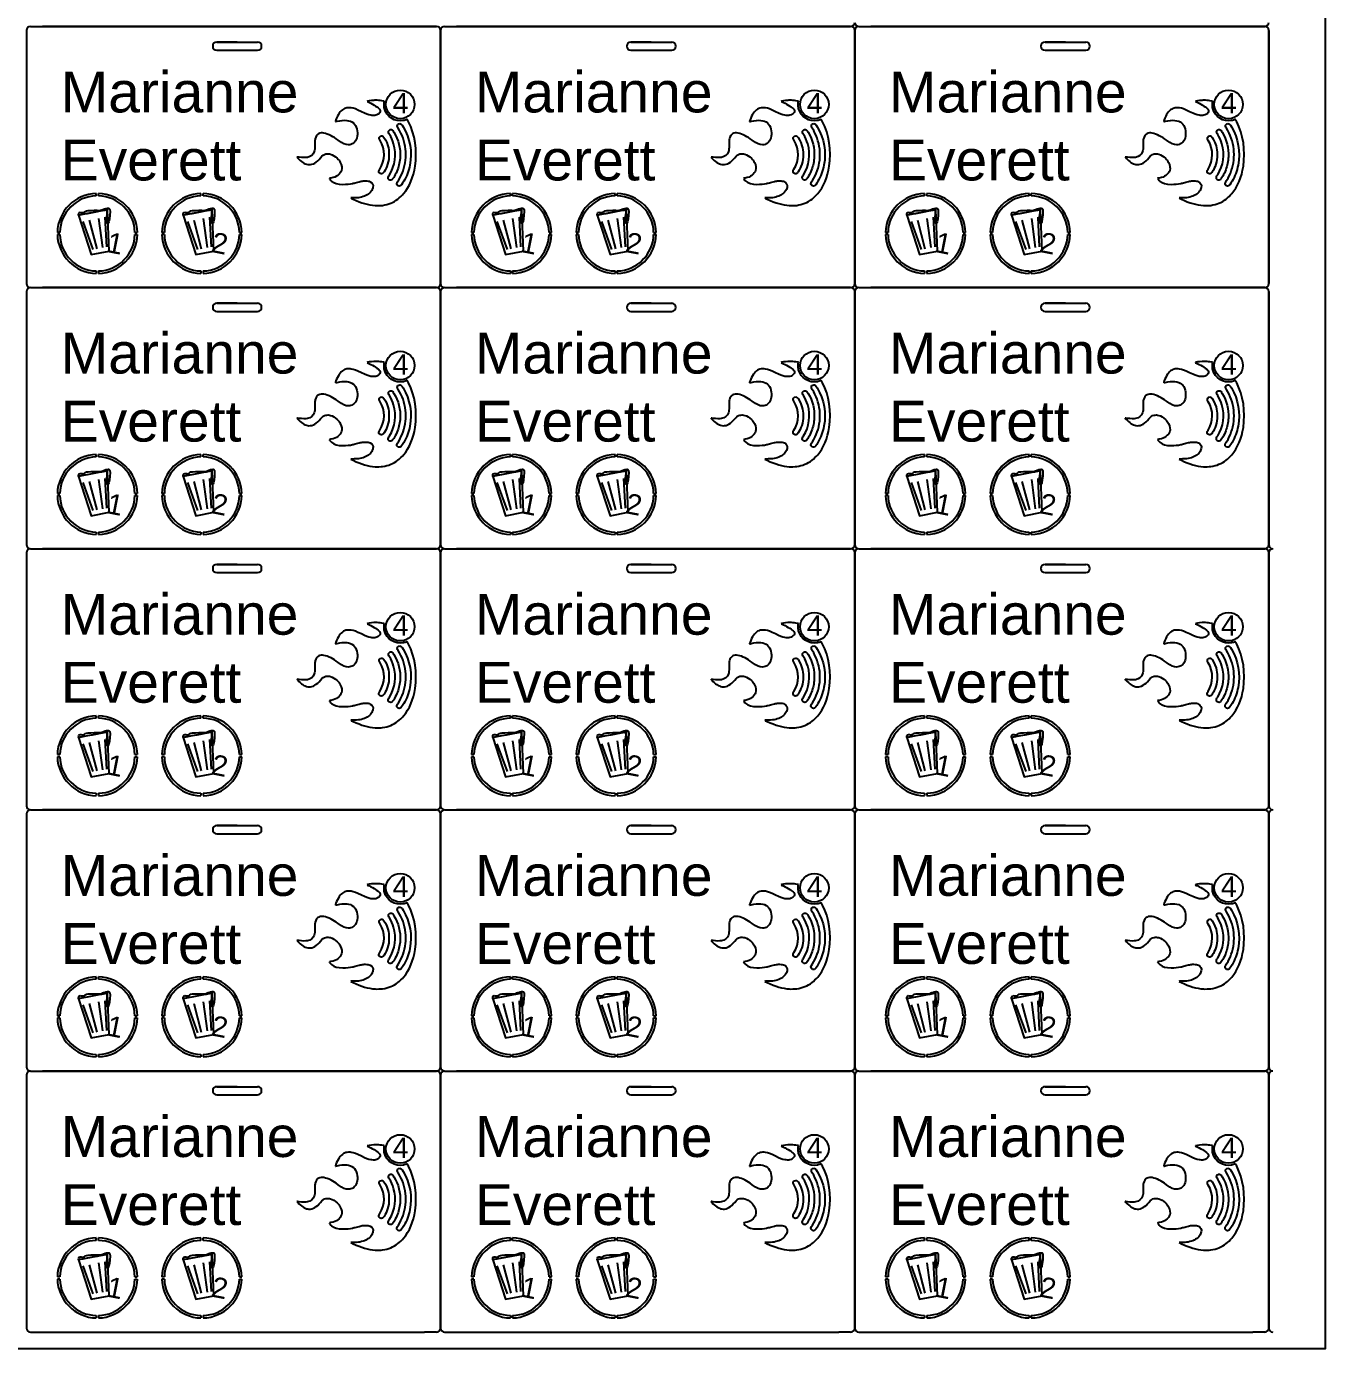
# Model space of a CAD drawing. Header units: millimetres. Extents: x 0 to 527, y 0 to 420.
# Drawn here: x 258.4 to 526.9, y 0 to 273.3 of the extents above; entities that cross this region are included whole.
import ezdxf

# ---------------------------------------------------------------- set-up
doc = ezdxf.new("R2010")
doc.units = ezdxf.units.MM
doc.layers.add('LAYER_1', color=7, linetype='Continuous')
doc.styles.get("Standard").update_dxf_attribs({"font": 'arial.ttf'})

# ---------------------------------------------------------------- blocks, each defined once
blk = doc.blocks.new('logo')
at = {"color": 5}
blk.add_circle((244.328999, 239.509559), 31.824546, dxfattribs=at)
at = {"layer": 'LAYER_1', "color": 5}
for points in [[(189.684987, 248.70084), (189.684987, 248.70084)], [(240.154483, 207.920638), (240.154483, 207.920638)], [(223.06657, 183.419313), (223.066585, 183.419313)], [(243.060265, 196.613201), (243.060265, 196.613201)], [(202.790682, 169.616882), (202.790682, 169.616882)]]:
    blk.add_lwpolyline(points, dxfattribs=at)
for points in [[(185.35464, 248.559729), (178.032664, 248.066337), (170.388043, 246.842458), (170.388043, 246.16966)], [(170.388043, 246.16966), (170.388043, 245.980221), (171.435793, 245.413462), (172.716376, 244.89966)], [(172.716376, 244.89966), (179.840723, 242.0412), (192.953304, 234.112652), (196.802279, 230.338757)], [(189.684987, 248.70084), (188.183588, 248.694603), (186.726474, 248.652171), (185.35464, 248.559729)], [(202.993529, 247.695424), (199.062309, 248.367313), (194.189183, 248.719543), (189.684987, 248.70084)], [(208.664432, 246.47834), (208.472255, 246.670517), (206.552995, 247.087074), (202.993529, 247.695424)], [(208.285196, 237.711813), (208.18911, 240.819407), (208.257707, 243.228408), (208.470404, 244.449868)], [(209.158321, 230.144729), (208.564308, 232.383313), (208.407816, 233.746068), (208.285196, 237.711813)], [(208.470404, 244.449868), (208.652443, 245.49516), (208.737663, 246.405109), (208.664432, 246.47834)], [(104.471515, 213.105563), (101.804357, 207.854609), (99.260626, 201.128757), (99.94714, 201.128757)], [(123.115821, 231.467646), (115.934837, 229.454806), (109.609385, 223.22072), (104.471515, 213.105563)], [(135.251376, 231.793965), (132.064272, 232.348481), (125.642108, 232.175764), (123.115821, 231.467646)], [(157.688043, 223.283201), (145.951115, 228.962517), (141.233356, 230.753175), (135.251376, 231.793965)], [(178.572487, 215.336882), (172.480546, 216.583288), (168.013487, 218.286883), (157.688043, 223.283201)], [(189.579154, 215.195771), (187.386635, 214.653924), (181.544499, 214.728812), (178.572487, 215.336882)], [(199.042418, 221.730979), (197.069216, 218.643795), (193.475932, 216.158798), (189.579154, 215.195771)], [(196.802279, 230.338757), (199.019812, 228.16448), (199.849517, 226.593423), (199.853807, 224.553201)], [(199.853807, 224.553201), (199.856347, 223.322357), (199.686088, 222.738033), (199.042418, 221.730979)], [(251.182973, 203.562924), (232.246991, 199.983547), (214.120089, 211.445924), (209.158321, 230.144729)], [(262.630613, 200.846535), (260.15466, 205.585125), (259.649725, 206.308593), (259.041098, 206.041188)], [(90.095821, 169.819729), (78.243351, 175.981298), (68.949615, 177.544374), (62.790821, 174.423479)], [(99.94714, 201.128757), (100.012858, 201.128757), (101.632108, 201.503099), (103.545473, 201.966604)], [(103.545473, 201.966604), (119.867971, 205.920673), (132.261184, 204.647425), (139.846307, 198.235979)], [(139.846307, 198.235979), (143.46095, 195.18065), (146.090891, 190.635924), (147.519223, 184.980354)], [(147.519223, 184.980354), (150.3812, 173.648184), (148.343516, 161.918721), (142.403946, 155.558688)], [(218.092418, 176.134451), (217.717991, 177.119269), (217.721369, 178.866317), (218.101223, 179.873896)], [(218.101223, 179.873896), (218.475207, 180.865851), (219.929374, 182.407007), (221.038098, 182.98716)], [(221.038098, 182.98716), (221.568267, 183.264576), (222.29918, 183.408083), (223.06657, 183.419313)], [(223.066585, 183.419313), (224.053231, 183.433762), (225.10161, 183.234508), (225.897626, 182.82841)], [(225.897626, 182.82841), (227.282335, 182.121982), (227.847895, 181.414598), (230.307348, 177.351535)], [(230.307348, 177.351535), (240.317875, 160.813976), (245.085924, 141.819994), (244.039223, 122.591604)], [(239.453112, 186.391465), (237.044402, 190.135169), (236.895691, 192.461399), (238.915126, 194.699382)], [(238.915126, 194.699382), (240.159139, 196.078021), (241.319798, 196.613201), (243.060265, 196.613201)], [(256.086585, 139.604313), (253.931079, 157.168782), (248.589004, 172.192146), (239.453112, 186.391465)], [(243.060265, 196.613201), (245.853275, 196.613201), (247.146806, 195.408364), (250.680265, 189.531188)], [(250.680265, 189.531188), (266.169953, 163.767316), (271.430256, 133.736269), (265.611585, 104.326535)], [(259.041098, 206.041188), (257.174563, 205.221109), (253.00857, 203.908008), (251.182973, 203.562924)], [(277.314988, 101.786535), (282.520311, 136.458695), (277.074833, 173.202555), (262.630613, 200.846535)], [(54.23596, 150.469868), (54.197944, 139.393312), (54.083097, 138.034779), (52.79839, 134.418479)], [(54.897418, 163.169868), (54.312216, 161.044594), (54.269694, 160.299267), (54.23596, 150.469868)], [(62.790821, 174.423479), (59.34191, 172.675784), (56.333091, 168.383794), (54.897418, 163.169868)], [(105.882626, 159.941951), (99.567732, 164.511205), (95.941746, 166.780695), (90.095821, 169.819729)], [(128.478043, 149.64966), (121.691394, 149.631456), (117.471221, 151.556819), (105.882626, 159.941951)], [(134.528182, 150.566882), (132.115848, 149.742164), (131.542691, 149.657872), (128.478043, 149.64966)], [(142.403946, 155.558688), (140.036646, 153.023804), (138.07924, 151.780903), (134.528182, 150.566882)], [(197.26089, 163.796049), (197.151492, 165.315897), (197.232617, 165.71943), (197.878251, 166.821118)], [(199.289362, 158.936535), (197.59297, 161.704858), (197.373694, 162.228857), (197.26089, 163.796049)], [(197.878251, 166.821118), (198.934301, 168.623135), (200.851818, 169.635909), (202.790682, 169.616882)], [(198.716098, 95.410076), (211.077889, 115.000301), (211.300785, 139.335205), (199.289362, 158.936535)], [(202.790682, 169.616882), (203.671983, 169.608246), (204.554763, 169.384884), (205.36596, 168.928965)], [(205.36596, 168.928965), (208.239727, 167.313819), (213.957958, 156.324904), (216.513737, 147.506535)], [(216.513737, 147.506535), (218.516731, 140.595463), (219.196223, 135.583137), (219.203668, 127.689243)], [(220.226723, 172.430285), (219.211991, 174.046794), (218.25154, 175.71593), (218.092418, 176.134451)], [(220.138529, 82.798271), (232.957613, 103.176575), (236.396795, 128.523441), (229.504779, 151.792785)], [(229.504779, 151.792785), (227.471842, 158.656539), (223.946661, 166.50429), (220.226723, 172.430285)], [(14.116307, 122.274104), (13.997678, 122.155475), (15.928619, 120.06685), (18.411376, 117.626257)], [(19.046376, 121.833132), (16.449415, 122.195937), (14.234939, 122.392736), (14.116307, 122.274104)], [(37.461376, 121.480354), (33.832411, 120.731173), (25.845829, 120.88322), (19.046376, 121.833132)], [(52.79839, 134.418479), (50.293146, 127.366511), (45.207394, 123.079476), (37.461376, 121.480354)], [(40.997973, 105.543618), (49.591541, 104.997687), (58.605668, 110.243552), (66.830126, 120.580771)], [(66.830126, 120.580771), (71.249108, 126.134935), (73.94796, 128.110632), (78.383598, 129.047438)], [(78.383598, 129.047438), (81.281183, 129.659405), (85.925186, 129.462262), (89.072765, 128.597646)], [(89.072765, 128.597646), (93.923098, 127.265295), (99.471226, 123.84103), (103.92471, 119.425424)], [(103.92471, 119.425424), (107.117272, 116.260016), (109.039513, 113.700506), (110.812696, 110.253201)], [(219.203668, 127.689243), (219.211627, 119.245786), (218.337463, 113.387937), (215.966932, 106.055146)], [(244.039223, 122.591604), (243.475815, 112.241573), (241.64132, 103.424886), (238.086098, 93.92841)], [(256.086585, 115.615424), (256.788474, 121.334871), (256.788474, 133.884865), (256.086585, 139.604313)], [(18.411376, 117.626257), (26.419516, 109.754122), (33.387648, 106.027087), (40.997973, 105.543618)], [(113.361515, 92.402646), (112.111042, 88.642131), (109.210227, 84.852939), (105.000682, 81.466535)], [(110.812696, 110.253201), (114.084563, 103.892246), (115.01359, 97.370897), (113.361515, 92.402646)], [(196.775821, 90.471188), (196.775821, 92.282961), (196.822418, 92.409086), (198.716098, 95.410076)], [(197.57839, 87.446118), (196.889012, 88.440889), (196.775821, 88.885505), (196.775821, 90.471188)], [(208.144085, 89.439313), (206.256791, 86.518366), (205.287999, 85.57083), (203.752001, 85.144243)], [(215.966932, 106.055146), (213.953937, 99.828327), (211.532752, 94.683919), (208.144085, 89.439313)], [(238.086098, 93.92841), (234.572652, 84.543516), (228.103673, 73.129384), (225.456654, 71.641675)], [(240.070473, 69.895425), (248.714635, 83.574204), (254.009426, 98.689391), (256.086585, 115.615424)], [(251.800335, 40.826536), (264.511824, 55.796246), (273.710265, 77.775827), (277.314988, 101.786535)], [(265.611585, 104.326535), (263.041923, 91.338507), (258.668749, 79.64663), (252.082557, 68.184453)], [(86.347557, 74.384522), (86.2346, 73.803017), (89.302539, 70.285558), (91.427557, 68.563689)], [(90.016446, 75.442855), (87.512567, 74.984961), (86.402429, 74.66701), (86.347557, 74.384522)], [(105.000682, 81.466535), (101.289516, 78.481055), (96.850801, 76.692687), (90.016446, 75.442855)], [(91.427557, 68.563689), (97.849617, 63.359999), (104.666898, 61.392351), (116.210196, 61.39348)], [(116.210196, 61.39348), (124.81904, 61.394327), (131.694225, 62.024038), (137.914848, 63.386675)], [(137.914848, 63.386675), (139.24501, 63.678047), (143.188876, 64.69322), (146.681376, 65.644453)], [(146.681376, 65.644453), (150.173876, 66.595685), (154.936376, 67.77599), (157.26471, 68.263828)], [(157.26471, 68.263828), (161.040346, 69.054908), (162.032024, 69.154337), (166.436932, 69.17223)], [(166.436932, 69.17223), (172.036703, 69.194977), (174.180678, 68.808672), (177.58471, 67.196675)], [(177.58471, 67.196675), (182.533059, 64.853361), (184.769752, 60.122109), (183.537835, 54.584869)], [(199.827348, 85.567576), (198.930918, 86.014286), (198.083286, 86.717556), (197.57839, 87.446118)], [(203.752001, 85.144243), (202.157892, 84.701515), (201.395051, 84.786357), (199.827348, 85.567576)], [(217.695543, 73.952369), (217.085147, 75.238685), (217.103396, 77.695589), (217.730821, 78.84716)], [(221.046932, 71.024314), (219.854131, 71.39477), (218.238383, 72.808421), (217.695543, 73.952369)], [(217.730821, 78.84716), (218.00222, 79.345279), (219.084866, 81.123279), (220.138529, 82.798271)], [(225.456654, 71.641675), (224.168589, 70.917744), (222.254662, 70.649223), (221.046932, 71.024314)], [(237.010126, 60.952508), (236.592279, 62.060817), (236.638555, 64.255324), (237.098321, 65.097647)], [(239.955821, 57.874522), (238.893285, 58.350177), (237.403713, 59.908551), (237.010126, 60.952508)], [(237.098321, 65.097647), (237.310131, 65.485703), (238.648155, 67.644703), (240.070473, 69.895425)], [(252.082557, 68.184453), (248.149017, 61.338783), (245.952275, 58.423664), (244.242071, 57.777508)], [(141.671932, 31.380911), (136.460111, 31.38204), (134.263598, 31.291173), (134.263598, 31.07223)], [(134.263598, 31.07223), (134.263598, 30.90106), (136.518893, 29.712896), (139.273043, 28.426397)], [(158.314223, 33.083064), (152.866832, 31.709451), (149.653941, 31.379218), (141.671932, 31.380911)], [(179.569085, 46.047647), (175.432999, 40.251449), (167.468829, 35.391495), (158.314223, 33.083064)], [(183.537835, 54.584869), (182.984498, 52.097732), (181.294013, 48.464917), (179.569085, 46.047647)], [(239.188529, 28.743897), (242.329962, 31.096716), (248.806688, 37.301064), (251.800335, 40.826536)], [(244.242071, 57.777508), (243.157127, 57.367583), (240.982616, 57.414858), (239.955821, 57.874522)], [(139.273043, 28.426397), (157.534999, 19.895999), (173.061873, 15.381368), (188.309154, 14.182993)], [(188.309154, 14.182993), (191.162483, 13.958734), (201.943428, 14.295247), (204.819154, 14.694521)], [(204.819154, 14.694521), (217.927891, 16.514583), (228.780735, 20.948832), (239.188529, 28.743897)]]:
    blk.add_open_spline(points, degree=3, dxfattribs=at)
blk = doc.blocks.new('beer')
at = {"layer": 'LAYER_1', "color": 5}
for points in [[(24.945156, 244.869537), (24.945156, 244.869537)], [(24.996826, 244.726992), (50.396826, 44.349214), (140.304763, 44.349214), (170.139682, 244.726992), (24.996826, 244.726992)], [(39.914285, 211.666674), (62.895237, 67.73334)], [(71.44254, 211.505403), (81.925081, 67.57207)], [(118.130159, 211.666671), (110.469841, 67.733337)], [(150.142222, 211.021595), (130.386667, 67.088262)]]:
    blk.add_lwpolyline(points, dxfattribs=at)
for points in [[(24.945156, 244.869537), (24.945156, 244.869537), (27.2849, 260.445957), (35.26735, 258.307799)], [(52.633231, 254.185901), (59.047699, 255.183706), (61.151268, 261.140153), (74.978012, 259.14454)], [(74.978012, 259.14454), (88.804756, 257.148927), (122.349469, 251.957037), (128.717003, 249.879196)], [(162.072241, 244.726992), (159.506454, 244.726992), (24.945156, 244.869537), (24.945156, 244.869537)], [(35.26735, 258.307799), (43.249799, 256.169644), (46.218763, 253.188096), (52.633231, 254.185901)], [(128.717003, 249.879196), (138.342127, 246.738342), (146.616793, 250.705556), (150.953831, 251.16209)], [(150.953831, 251.16209), (156.370491, 251.732267), (163.186, 252.720939), (165.920922, 252.587527)], [(155.515228, 184.59416), (157.225754, 193.146786), (158.021367, 199.271313), (158.22356, 206.688443)], [(158.22356, 206.688443), (158.319591, 210.211228), (167.631449, 232.631402), (167.203817, 239.616046)], [(167.203817, 239.616046), (166.817974, 245.918145), (164.63803, 244.726992), (162.072241, 244.726992)], [(181.173103, 244.726992), (182.443907, 235.569397), (170.776115, 199.06912), (165.350749, 186.019597)], [(165.920922, 252.587527), (171.765217, 252.30244), (179.890208, 253.971703), (181.173103, 244.726992)], [(165.350749, 186.019597), (162.098076, 178.196001), (154.171052, 177.873292), (155.515228, 184.59416)]]:
    blk.add_open_spline(points, degree=3, dxfattribs=at)

msp = doc.modelspace()

# ---------------------------------------------------------------- linework, layer by layer
at = {"color": 1}
for p, q in [((259.22, 273.33), (261.69, 273.33)), ((259.22, 273.33), (261.69, 273.33)), ((261.69, 273.33), (301.93, 273.33)), ((301.93, 273.33), (301.93, 273.33)), ((340.66, 273.33), (343.13, 273.33)), ((343.13, 273.33), (340.66, 273.33)), ((344.82, 273.33), (347.29, 273.33)), ((344.82, 273.33), (347.29, 273.33)), ((347.29, 273.33), (387.53, 273.33)), ((387.53, 273.33), (387.53, 273.33)), ((426.26, 273.33), (428.73, 273.33)), ((428.73, 273.33), (426.26, 273.33)), ((430.42, 273.33), (432.89, 273.33)), ((430.42, 273.33), (432.89, 273.33)), ((432.89, 273.33), (473.13, 273.33)), ((473.13, 273.33), (473.13, 273.33)), ((511.86, 273.33), (514.33, 273.33)), ((514.33, 273.33), (511.86, 273.33)), ((301.93, 270.09), (297.71, 270.09)), ((297.71, 270.09), (306.15, 270.09)), ((297.71, 268.4), (306.15, 268.4)), ((387.53, 270.09), (383.31, 270.09)), ((383.31, 270.09), (391.75, 270.09)), ((383.31, 268.4), (391.75, 268.4)), ((473.13, 270.09), (468.91, 270.09)), ((468.91, 270.09), (477.35, 270.09)), ((468.91, 268.4), (477.35, 268.4)), ((272.8, 238.32), (272.8, 238.82)), ((273.25, 238.32), (273.25, 238.82)), ((294.43, 238.32), (294.43, 238.82)), ((294.87, 238.32), (294.87, 238.82)), ((358.4, 238.32), (358.4, 238.82)), ((358.85, 238.32), (358.85, 238.82)), ((380.03, 238.32), (380.03, 238.82)), ((380.47, 238.32), (380.47, 238.82)), ((444, 238.32), (444, 238.82)), ((444.45, 238.32), (444.45, 238.82)), ((465.63, 238.32), (465.63, 238.82)), ((466.07, 238.32), (466.07, 238.82)), ((265.26, 230.77), (264.76, 230.77)), ((265.26, 230.33), (264.76, 230.33)), ((280.79, 230.77), (281.29, 230.77)), ((280.79, 230.33), (281.29, 230.33)), ((286.88, 230.77), (286.38, 230.77)), ((286.88, 230.33), (286.38, 230.33)), ((302.41, 230.77), (302.91, 230.77)), ((302.41, 230.33), (302.91, 230.33)), ((350.86, 230.77), (350.36, 230.77)), ((350.86, 230.33), (350.36, 230.33)), ((366.39, 230.77), (366.89, 230.77)), ((366.39, 230.33), (366.89, 230.33)), ((372.48, 230.77), (371.98, 230.77)), ((372.48, 230.33), (371.98, 230.33)), ((388.01, 230.77), (388.51, 230.77)), ((388.01, 230.33), (388.51, 230.33)), ((436.46, 230.77), (435.96, 230.77)), ((436.46, 230.33), (435.96, 230.33)), ((451.99, 230.77), (452.49, 230.77)), ((451.99, 230.33), (452.49, 230.33)), ((458.08, 230.77), (457.58, 230.77)), ((458.08, 230.33), (457.58, 230.33)), ((473.61, 230.77), (474.11, 230.77)), ((473.61, 230.33), (474.11, 230.33)), ((272.8, 222.79), (272.8, 222.29)), ((273.25, 222.79), (273.25, 222.29)), ((294.43, 222.79), (294.43, 222.29)), ((294.87, 222.79), (294.87, 222.29)), ((358.4, 222.79), (358.4, 222.29)), ((358.85, 222.79), (358.85, 222.29)), ((380.03, 222.79), (380.03, 222.29)), ((380.47, 222.79), (380.47, 222.29)), ((444, 222.79), (444, 222.29)), ((444.45, 222.79), (444.45, 222.29)), ((465.63, 222.79), (465.63, 222.29)), ((466.07, 222.79), (466.07, 222.29)), ((259.22, 219.35), (261.69, 219.35)), ((259.22, 219.35), (261.69, 219.35)), ((261.69, 219.35), (301.93, 219.35)), ((301.93, 219.35), (301.93, 219.35)), ((340.66, 219.35), (343.13, 219.35)), ((343.13, 219.35), (340.66, 219.35)), ((344.82, 219.35), (347.29, 219.35)), ((344.82, 219.35), (347.29, 219.35)), ((347.29, 219.35), (387.53, 219.35)), ((387.53, 219.35), (387.53, 219.35)), ((426.26, 219.35), (428.73, 219.35)), ((428.73, 219.35), (426.26, 219.35)), ((430.42, 219.35), (432.89, 219.35)), ((430.42, 219.35), (432.89, 219.35)), ((432.89, 219.35), (473.13, 219.35)), ((473.13, 219.35), (473.13, 219.35)), ((511.86, 219.35), (514.33, 219.35)), ((514.33, 219.35), (511.86, 219.35)), ((301.93, 216.11), (297.71, 216.11)), ((297.71, 216.11), (306.15, 216.11)), ((387.53, 216.11), (383.31, 216.11)), ((383.31, 216.11), (391.75, 216.11)), ((473.13, 216.11), (468.91, 216.11)), ((468.91, 216.11), (477.35, 216.11)), ((297.71, 214.42), (306.15, 214.42)), ((383.31, 214.42), (391.75, 214.42)), ((468.91, 214.42), (477.35, 214.42)), ((272.8, 184.34), (272.8, 184.84)), ((273.25, 184.34), (273.25, 184.84)), ((294.43, 184.34), (294.43, 184.84)), ((294.87, 184.34), (294.87, 184.84)), ((358.4, 184.34), (358.4, 184.84)), ((358.85, 184.34), (358.85, 184.84)), ((380.03, 184.34), (380.03, 184.84)), ((380.47, 184.34), (380.47, 184.84)), ((444, 184.34), (444, 184.84)), ((444.45, 184.34), (444.45, 184.84)), ((465.63, 184.34), (465.63, 184.84)), ((466.07, 184.34), (466.07, 184.84)), ((265.26, 176.79), (264.76, 176.79)), ((265.26, 176.35), (264.76, 176.35)), ((280.79, 176.79), (281.29, 176.79)), ((280.79, 176.35), (281.29, 176.35)), ((286.88, 176.79), (286.38, 176.79)), ((286.88, 176.35), (286.38, 176.35)), ((302.41, 176.79), (302.91, 176.79)), ((302.41, 176.35), (302.91, 176.35)), ((350.86, 176.79), (350.36, 176.79)), ((350.86, 176.35), (350.36, 176.35)), ((366.39, 176.79), (366.89, 176.79)), ((366.39, 176.35), (366.89, 176.35)), ((372.48, 176.79), (371.98, 176.79)), ((372.48, 176.35), (371.98, 176.35)), ((388.01, 176.79), (388.51, 176.79)), ((388.01, 176.35), (388.51, 176.35)), ((436.46, 176.79), (435.96, 176.79)), ((436.46, 176.35), (435.96, 176.35)), ((451.99, 176.79), (452.49, 176.79)), ((451.99, 176.35), (452.49, 176.35)), ((458.08, 176.79), (457.58, 176.79)), ((458.08, 176.35), (457.58, 176.35)), ((473.61, 176.79), (474.11, 176.79)), ((473.61, 176.35), (474.11, 176.35)), ((272.8, 168.81), (272.8, 168.31)), ((273.25, 168.81), (273.25, 168.31)), ((294.43, 168.81), (294.43, 168.31)), ((294.87, 168.81), (294.87, 168.31)), ((358.4, 168.81), (358.4, 168.31)), ((358.85, 168.81), (358.85, 168.31)), ((380.03, 168.81), (380.03, 168.31)), ((380.47, 168.81), (380.47, 168.31)), ((444, 168.81), (444, 168.31)), ((444.45, 168.81), (444.45, 168.31)), ((465.63, 168.81), (465.63, 168.31)), ((466.07, 168.81), (466.07, 168.31)), ((259.22, 165.37), (261.69, 165.37)), ((259.22, 165.37), (261.69, 165.37)), ((261.69, 165.37), (301.93, 165.37)), ((301.93, 165.37), (301.93, 165.37)), ((340.66, 165.37), (343.13, 165.37)), ((343.13, 165.37), (340.66, 165.37)), ((344.82, 165.37), (347.29, 165.37)), ((344.82, 165.37), (347.29, 165.37)), ((347.29, 165.37), (387.53, 165.37)), ((387.53, 165.37), (387.53, 165.37)), ((426.26, 165.37), (428.73, 165.37)), ((428.73, 165.37), (426.26, 165.37)), ((430.42, 165.37), (432.89, 165.37)), ((430.42, 165.37), (432.89, 165.37)), ((432.89, 165.37), (473.13, 165.37)), ((473.13, 165.37), (473.13, 165.37)), ((511.86, 165.37), (514.33, 165.37)), ((514.33, 165.37), (511.86, 165.37)), ((301.93, 162.13), (297.71, 162.13)), ((297.71, 162.13), (306.15, 162.13)), ((387.53, 162.13), (383.31, 162.13)), ((383.31, 162.13), (391.75, 162.13)), ((473.13, 162.13), (468.91, 162.13)), ((468.91, 162.13), (477.35, 162.13)), ((297.71, 160.44), (306.15, 160.44)), ((383.31, 160.44), (391.75, 160.44)), ((468.91, 160.44), (477.35, 160.44)), ((272.8, 130.36), (272.8, 130.86)), ((273.25, 130.36), (273.25, 130.86)), ((294.43, 130.36), (294.43, 130.86)), ((294.87, 130.36), (294.87, 130.86)), ((358.4, 130.36), (358.4, 130.86)), ((358.85, 130.36), (358.85, 130.86)), ((380.03, 130.36), (380.03, 130.86)), ((380.47, 130.36), (380.47, 130.86)), ((444, 130.36), (444, 130.86)), ((444.45, 130.36), (444.45, 130.86)), ((465.63, 130.36), (465.63, 130.86)), ((466.07, 130.36), (466.07, 130.86)), ((265.26, 122.81), (264.76, 122.81)), ((265.26, 122.37), (264.76, 122.37)), ((280.79, 122.81), (281.29, 122.81)), ((280.79, 122.37), (281.29, 122.37)), ((286.88, 122.81), (286.38, 122.81)), ((286.88, 122.37), (286.38, 122.37)), ((302.41, 122.81), (302.91, 122.81)), ((302.41, 122.37), (302.91, 122.37)), ((350.86, 122.81), (350.36, 122.81)), ((350.86, 122.37), (350.36, 122.37)), ((366.39, 122.81), (366.89, 122.81)), ((366.39, 122.37), (366.89, 122.37)), ((372.48, 122.81), (371.98, 122.81)), ((372.48, 122.37), (371.98, 122.37)), ((388.01, 122.81), (388.51, 122.81)), ((388.01, 122.37), (388.51, 122.37)), ((436.46, 122.81), (435.96, 122.81)), ((436.46, 122.37), (435.96, 122.37)), ((451.99, 122.81), (452.49, 122.81)), ((451.99, 122.37), (452.49, 122.37)), ((458.08, 122.81), (457.58, 122.81)), ((458.08, 122.37), (457.58, 122.37)), ((473.61, 122.81), (474.11, 122.81)), ((473.61, 122.37), (474.11, 122.37)), ((272.8, 114.83), (272.8, 114.33)), ((273.25, 114.83), (273.25, 114.33)), ((294.43, 114.83), (294.43, 114.33)), ((294.87, 114.83), (294.87, 114.33)), ((358.4, 114.83), (358.4, 114.33)), ((358.85, 114.83), (358.85, 114.33)), ((380.03, 114.83), (380.03, 114.33)), ((380.47, 114.83), (380.47, 114.33)), ((444, 114.83), (444, 114.33)), ((444.45, 114.83), (444.45, 114.33)), ((465.63, 114.83), (465.63, 114.33)), ((466.07, 114.83), (466.07, 114.33)), ((259.22, 111.39), (261.69, 111.39)), ((259.22, 111.39), (261.69, 111.39)), ((261.69, 111.39), (301.93, 111.39)), ((301.93, 111.39), (301.93, 111.39)), ((340.66, 111.39), (343.13, 111.39)), ((343.13, 111.39), (340.66, 111.39)), ((344.82, 111.39), (347.29, 111.39)), ((344.82, 111.39), (347.29, 111.39)), ((347.29, 111.39), (387.53, 111.39)), ((387.53, 111.39), (387.53, 111.39)), ((426.26, 111.39), (428.73, 111.39)), ((428.73, 111.39), (426.26, 111.39)), ((430.42, 111.39), (432.89, 111.39)), ((430.42, 111.39), (432.89, 111.39)), ((432.89, 111.39), (473.13, 111.39)), ((473.13, 111.39), (473.13, 111.39)), ((511.86, 111.39), (514.33, 111.39)), ((514.33, 111.39), (511.86, 111.39)), ((301.93, 108.15), (297.71, 108.15)), ((297.71, 108.15), (306.15, 108.15)), ((387.53, 108.15), (383.31, 108.15)), ((383.31, 108.15), (391.75, 108.15)), ((473.13, 108.15), (468.91, 108.15)), ((468.91, 108.15), (477.35, 108.15)), ((297.71, 106.46), (306.15, 106.46)), ((383.31, 106.46), (391.75, 106.46)), ((468.91, 106.46), (477.35, 106.46)), ((272.8, 76.38), (272.8, 76.88)), ((273.25, 76.38), (273.25, 76.88)), ((294.43, 76.38), (294.43, 76.88)), ((294.87, 76.38), (294.87, 76.88)), ((358.4, 76.38), (358.4, 76.88)), ((358.85, 76.38), (358.85, 76.88)), ((380.03, 76.38), (380.03, 76.88)), ((380.47, 76.38), (380.47, 76.88)), ((444, 76.38), (444, 76.88)), ((444.45, 76.38), (444.45, 76.88)), ((465.63, 76.38), (465.63, 76.88)), ((466.07, 76.38), (466.07, 76.88)), ((265.26, 68.83), (264.76, 68.83)), ((265.26, 68.39), (264.76, 68.39)), ((280.79, 68.83), (281.29, 68.83)), ((280.79, 68.39), (281.29, 68.39)), ((286.88, 68.83), (286.38, 68.83)), ((286.88, 68.39), (286.38, 68.39)), ((302.41, 68.83), (302.91, 68.83)), ((302.41, 68.39), (302.91, 68.39)), ((350.86, 68.83), (350.36, 68.83)), ((350.86, 68.39), (350.36, 68.39)), ((366.39, 68.83), (366.89, 68.83)), ((366.39, 68.39), (366.89, 68.39)), ((372.48, 68.83), (371.98, 68.83)), ((372.48, 68.39), (371.98, 68.39)), ((388.01, 68.83), (388.51, 68.83)), ((388.01, 68.39), (388.51, 68.39)), ((436.46, 68.83), (435.96, 68.83)), ((436.46, 68.39), (435.96, 68.39)), ((451.99, 68.83), (452.49, 68.83)), ((451.99, 68.39), (452.49, 68.39)), ((458.08, 68.83), (457.58, 68.83)), ((458.08, 68.39), (457.58, 68.39)), ((473.61, 68.83), (474.11, 68.83)), ((473.61, 68.39), (474.11, 68.39)), ((272.8, 60.85), (272.8, 60.35)), ((273.25, 60.85), (273.25, 60.35)), ((294.43, 60.85), (294.43, 60.35)), ((294.87, 60.85), (294.87, 60.35)), ((358.4, 60.85), (358.4, 60.35)), ((358.85, 60.85), (358.85, 60.35)), ((380.03, 60.85), (380.03, 60.35)), ((380.47, 60.85), (380.47, 60.35)), ((444, 60.85), (444, 60.35)), ((444.45, 60.85), (444.45, 60.35)), ((465.63, 60.85), (465.63, 60.35)), ((466.07, 60.85), (466.07, 60.35)), ((259.22, 57.41), (261.69, 57.41)), ((259.22, 57.41), (261.69, 57.41)), ((261.69, 57.41), (301.93, 57.41)), ((301.93, 57.41), (301.93, 57.41)), ((340.66, 57.41), (343.13, 57.41)), ((343.13, 57.41), (340.66, 57.41)), ((344.82, 57.41), (347.29, 57.41)), ((344.82, 57.41), (347.29, 57.41)), ((347.29, 57.41), (387.53, 57.41)), ((387.53, 57.41), (387.53, 57.41)), ((426.26, 57.41), (428.73, 57.41)), ((428.73, 57.41), (426.26, 57.41)), ((430.42, 57.41), (432.89, 57.41)), ((430.42, 57.41), (432.89, 57.41)), ((432.89, 57.41), (473.13, 57.41)), ((473.13, 57.41), (473.13, 57.41)), ((511.86, 57.41), (514.33, 57.41)), ((514.33, 57.41), (511.86, 57.41)), ((301.93, 54.17), (297.71, 54.17)), ((297.71, 54.17), (306.15, 54.17)), ((297.71, 52.48), (306.15, 52.48)), ((387.53, 54.17), (383.31, 54.17)), ((383.31, 54.17), (391.75, 54.17)), ((383.31, 52.48), (391.75, 52.48)), ((473.13, 54.17), (468.91, 54.17)), ((468.91, 54.17), (477.35, 54.17)), ((468.91, 52.48), (477.35, 52.48)), ((272.8, 22.4), (272.8, 22.9)), ((273.25, 22.4), (273.25, 22.9)), ((294.43, 22.4), (294.43, 22.9)), ((294.87, 22.4), (294.87, 22.9)), ((358.4, 22.4), (358.4, 22.9)), ((358.85, 22.4), (358.85, 22.9)), ((380.03, 22.4), (380.03, 22.9)), ((380.47, 22.4), (380.47, 22.9)), ((444, 22.4), (444, 22.9)), ((444.45, 22.4), (444.45, 22.9)), ((465.63, 22.4), (465.63, 22.9)), ((466.07, 22.4), (466.07, 22.9)), ((265.26, 14.85), (264.76, 14.85)), ((265.26, 14.41), (264.76, 14.41)), ((280.79, 14.85), (281.29, 14.85)), ((280.79, 14.41), (281.29, 14.41)), ((286.88, 14.85), (286.38, 14.85)), ((286.88, 14.41), (286.38, 14.41)), ((302.41, 14.85), (302.91, 14.85)), ((302.41, 14.41), (302.91, 14.41)), ((350.86, 14.85), (350.36, 14.85)), ((350.86, 14.41), (350.36, 14.41)), ((366.39, 14.85), (366.89, 14.85)), ((366.39, 14.41), (366.89, 14.41)), ((372.48, 14.85), (371.98, 14.85)), ((372.48, 14.41), (371.98, 14.41)), ((388.01, 14.85), (388.51, 14.85)), ((388.01, 14.41), (388.51, 14.41)), ((436.46, 14.85), (435.96, 14.85)), ((436.46, 14.41), (435.96, 14.41)), ((451.99, 14.85), (452.49, 14.85)), ((451.99, 14.41), (452.49, 14.41)), ((458.08, 14.85), (457.58, 14.85)), ((458.08, 14.41), (457.58, 14.41)), ((473.61, 14.85), (474.11, 14.85)), ((473.61, 14.41), (474.11, 14.41)), ((272.8, 6.87), (272.8, 6.37)), ((273.25, 6.87), (273.25, 6.37)), ((294.43, 6.87), (294.43, 6.37)), ((294.87, 6.87), (294.87, 6.37)), ((358.4, 6.87), (358.4, 6.37)), ((358.85, 6.87), (358.85, 6.37)), ((380.03, 6.87), (380.03, 6.37)), ((380.47, 6.87), (380.47, 6.37)), ((444, 6.87), (444, 6.37)), ((444.45, 6.87), (444.45, 6.37)), ((465.63, 6.87), (465.63, 6.37)), ((466.07, 6.87), (466.07, 6.37)), ((259.22, 3.43), (261.69, 3.43)), ((343.13, 3.43), (340.66, 3.43)), ((344.82, 3.43), (347.29, 3.43)), ((428.73, 3.43), (426.26, 3.43)), ((430.42, 3.43), (432.89, 3.43)), ((514.33, 3.43), (511.86, 3.43))]:
    msp.add_line(p, q, dxfattribs=at)
msp.add_lwpolyline([(-0.1, 420.04), (-0.1, 0.04), (526.9, 0.04), (526.9, 420.04)], close=True, dxfattribs=at)
for points in [[(340.66, 273.33), (261.69, 273.33)], [(261.69, 273.33), (340.66, 273.33)], [(426.26, 273.33), (347.29, 273.33)], [(347.29, 273.33), (426.26, 273.33)], [(511.86, 273.33), (432.89, 273.33)], [(432.89, 273.33), (511.86, 273.33)], [(258.37, 272.49), (258.37, 220.2)], [(343.97, 220.2), (343.97, 272.49)], [(343.97, 272.49), (343.97, 220.2)], [(429.57, 220.2), (429.57, 272.49)], [(429.57, 272.49), (429.57, 220.2)], [(515.17, 220.2), (515.17, 272.49)], [(515.17, 272.49), (515.17, 220.2)], [(340.66, 219.35), (261.69, 219.35)], [(261.69, 219.35), (340.66, 219.35)], [(426.26, 219.35), (347.29, 219.35)], [(347.29, 219.35), (426.26, 219.35)], [(511.86, 219.35), (432.89, 219.35)], [(432.89, 219.35), (511.86, 219.35)], [(258.37, 218.51), (258.37, 166.22)], [(343.97, 166.22), (343.97, 218.51)], [(343.97, 218.51), (343.97, 166.22)], [(429.57, 166.22), (429.57, 218.51)], [(429.57, 218.51), (429.57, 166.22)], [(515.17, 166.22), (515.17, 218.51)], [(515.17, 218.51), (515.17, 166.22)], [(258.37, 164.53), (258.37, 112.24)], [(340.66, 165.37), (261.69, 165.37)], [(261.69, 165.37), (340.66, 165.37)], [(343.97, 112.24), (343.97, 164.53)], [(343.97, 164.53), (343.97, 112.24)], [(426.26, 165.37), (347.29, 165.37)], [(347.29, 165.37), (426.26, 165.37)], [(429.57, 112.24), (429.57, 164.53)], [(429.57, 164.53), (429.57, 112.24)], [(511.86, 165.37), (432.89, 165.37)], [(432.89, 165.37), (511.86, 165.37)], [(515.17, 112.24), (515.17, 164.53)], [(515.17, 164.53), (515.17, 112.24)], [(258.37, 110.55), (258.37, 58.26)], [(340.66, 111.39), (261.69, 111.39)], [(261.69, 111.39), (340.66, 111.39)], [(343.97, 58.26), (343.97, 110.55)], [(343.97, 110.55), (343.97, 58.26)], [(426.26, 111.39), (347.29, 111.39)], [(347.29, 111.39), (426.26, 111.39)], [(429.57, 58.26), (429.57, 110.55)], [(429.57, 110.55), (429.57, 58.26)], [(511.86, 111.39), (432.89, 111.39)], [(432.89, 111.39), (511.86, 111.39)], [(515.17, 58.26), (515.17, 110.55)], [(515.17, 110.55), (515.17, 58.26)], [(340.66, 57.41), (261.69, 57.41)], [(261.69, 57.41), (340.66, 57.41)], [(426.26, 57.41), (347.29, 57.41)], [(347.29, 57.41), (426.26, 57.41)], [(511.86, 57.41), (432.89, 57.41)], [(432.89, 57.41), (511.86, 57.41)], [(258.37, 56.57), (258.37, 4.28)], [(343.97, 4.28), (343.97, 56.57)], [(343.97, 56.57), (343.97, 4.28)], [(429.57, 4.28), (429.57, 56.57)], [(429.57, 56.57), (429.57, 4.28)], [(515.17, 4.28), (515.17, 56.57)], [(515.17, 56.57), (515.17, 4.28)], [(261.69, 3.43), (340.66, 3.43)], [(347.29, 3.43), (426.26, 3.43)], [(432.89, 3.43), (511.86, 3.43)]]:
    msp.add_lwpolyline(points, dxfattribs=at)
for centre, radius, start, end in [((259.22, 272.49), 0.844, 90, 180), ((343.13, 272.49), 0.844, 0, 90), ((344.82, 272.49), 0.844, 90, 180), ((428.73, 274.18), 0.844, 270, 0), ((428.73, 272.49), 0.844, 0, 90), ((430.42, 274.18), 0.844, 180, 270), ((430.42, 272.49), 0.844, 90, 180), ((514.33, 274.18), 0.844, 270, 0), ((514.33, 272.49), 0.844, 0, 90), ((297.71, 269.25), 0.844, 90, 270), ((306.15, 269.25), 0.844, 270, 90), ((383.31, 269.25), 0.844, 90, 270), ((391.75, 269.25), 0.844, 270, 90), ((468.91, 269.25), 0.844, 90, 270), ((477.35, 269.25), 0.844, 270, 90), ((273.03, 230.55), 8.27, 91.532, 178.468), ((273.03, 230.55), 7.77, 91.6304, 178.3696), ((273.03, 230.55), 8.27, 1.532, 88.468), ((273.03, 230.55), 7.77, 1.6304, 88.3696), ((294.65, 230.55), 8.27, 91.532, 178.468), ((294.65, 230.55), 7.77, 91.6304, 178.3696), ((294.65, 230.55), 8.27, 1.532, 88.468), ((294.65, 230.55), 7.77, 1.6304, 88.3696), ((358.63, 230.55), 8.27, 91.532, 178.468), ((358.63, 230.55), 7.77, 91.6304, 178.3696), ((358.63, 230.55), 8.27, 1.532, 88.468), ((358.63, 230.55), 7.77, 1.6304, 88.3696), ((380.25, 230.55), 8.27, 91.532, 178.468), ((380.25, 230.55), 7.77, 91.6304, 178.3696), ((380.25, 230.55), 8.27, 1.532, 88.468), ((380.25, 230.55), 7.77, 1.6304, 88.3696), ((444.23, 230.55), 8.27, 91.532, 178.468), ((444.23, 230.55), 7.77, 91.6304, 178.3696), ((444.23, 230.55), 8.27, 1.532, 88.468), ((444.23, 230.55), 7.77, 1.6304, 88.3696), ((465.85, 230.55), 8.27, 91.532, 178.468), ((465.85, 230.55), 7.77, 91.6304, 178.3696), ((465.85, 230.55), 8.27, 1.532, 88.468), ((465.85, 230.55), 7.77, 1.6304, 88.3696), ((273.03, 230.55), 8.27, 181.532, 268.468), ((273.03, 230.55), 7.77, 181.6304, 268.3696), ((273.03, 230.55), 7.77, 271.6304, 358.3696), ((273.03, 230.55), 8.27, 271.532, 358.468), ((294.65, 230.55), 8.27, 181.532, 268.468), ((294.65, 230.55), 7.77, 181.6304, 268.3696), ((294.65, 230.55), 7.77, 271.6304, 358.3696), ((294.65, 230.55), 8.27, 271.532, 358.468), ((358.63, 230.55), 8.27, 181.532, 268.468), ((358.63, 230.55), 7.77, 181.6304, 268.3696), ((358.63, 230.55), 7.77, 271.6304, 358.3696), ((358.63, 230.55), 8.27, 271.532, 358.468), ((380.25, 230.55), 8.27, 181.532, 268.468), ((380.25, 230.55), 7.77, 181.6304, 268.3696), ((380.25, 230.55), 7.77, 271.6304, 358.3696), ((380.25, 230.55), 8.27, 271.532, 358.468), ((444.23, 230.55), 8.27, 181.532, 268.468), ((444.23, 230.55), 7.77, 181.6304, 268.3696), ((444.23, 230.55), 7.77, 271.6304, 358.3696), ((444.23, 230.55), 8.27, 271.532, 358.468), ((465.85, 230.55), 8.27, 181.532, 268.468), ((465.85, 230.55), 7.77, 181.6304, 268.3696), ((465.85, 230.55), 7.77, 271.6304, 358.3696), ((465.85, 230.55), 8.27, 271.532, 358.468), ((259.22, 220.2), 0.844, 180, 270), ((259.22, 218.51), 0.844, 90, 180), ((343.13, 220.2), 0.844, 270, 0), ((343.13, 218.51), 0.844, 0, 90), ((344.82, 220.2), 0.844, 180, 270), ((344.82, 218.51), 0.844, 90, 180), ((428.73, 220.2), 0.844, 270, 0), ((428.73, 218.51), 0.844, 0, 90), ((430.42, 220.2), 0.844, 180, 270), ((430.42, 218.51), 0.844, 90, 180), ((514.33, 220.2), 0.844, 270, 0), ((514.33, 218.51), 0.844, 0, 90), ((297.71, 215.27), 0.844, 90, 270), ((306.15, 215.27), 0.844, 270, 90), ((383.31, 215.27), 0.844, 90, 270), ((391.75, 215.27), 0.844, 270, 90), ((468.91, 215.27), 0.844, 90, 270), ((477.35, 215.27), 0.844, 270, 90), ((273.03, 176.57), 8.27, 91.532, 178.468), ((273.03, 176.57), 7.77, 91.6304, 178.3696), ((273.03, 176.57), 8.27, 1.532, 88.468), ((273.03, 176.57), 7.77, 1.6304, 88.3696), ((294.65, 176.57), 8.27, 91.532, 178.468), ((294.65, 176.57), 7.77, 91.6304, 178.3696), ((294.65, 176.57), 8.27, 1.532, 88.468), ((294.65, 176.57), 7.77, 1.6304, 88.3696), ((358.63, 176.57), 8.27, 91.532, 178.468), ((358.63, 176.57), 7.77, 91.6304, 178.3696), ((358.63, 176.57), 8.27, 1.532, 88.468), ((358.63, 176.57), 7.77, 1.6304, 88.3696), ((380.25, 176.57), 8.27, 91.532, 178.468), ((380.25, 176.57), 7.77, 91.6304, 178.3696), ((380.25, 176.57), 8.27, 1.532, 88.468), ((380.25, 176.57), 7.77, 1.6304, 88.3696), ((444.23, 176.57), 8.27, 91.532, 178.468), ((444.23, 176.57), 7.77, 91.6304, 178.3696), ((444.23, 176.57), 8.27, 1.532, 88.468), ((444.23, 176.57), 7.77, 1.6304, 88.3696), ((465.85, 176.57), 8.27, 91.532, 178.468), ((465.85, 176.57), 7.77, 91.6304, 178.3696), ((465.85, 176.57), 8.27, 1.532, 88.468), ((465.85, 176.57), 7.77, 1.6304, 88.3696), ((273.03, 176.57), 8.27, 181.532, 268.468), ((273.03, 176.57), 7.77, 181.6304, 268.3696), ((273.03, 176.57), 7.77, 271.6304, 358.3696), ((273.03, 176.57), 8.27, 271.532, 358.468), ((294.65, 176.57), 8.27, 181.532, 268.468), ((294.65, 176.57), 7.77, 181.6304, 268.3696), ((294.65, 176.57), 7.77, 271.6304, 358.3696), ((294.65, 176.57), 8.27, 271.532, 358.468), ((358.63, 176.57), 8.27, 181.532, 268.468), ((358.63, 176.57), 7.77, 181.6304, 268.3696), ((358.63, 176.57), 7.77, 271.6304, 358.3696), ((358.63, 176.57), 8.27, 271.532, 358.468), ((380.25, 176.57), 8.27, 181.532, 268.468), ((380.25, 176.57), 7.77, 181.6304, 268.3696), ((380.25, 176.57), 7.77, 271.6304, 358.3696), ((380.25, 176.57), 8.27, 271.532, 358.468), ((444.23, 176.57), 8.27, 181.532, 268.468), ((444.23, 176.57), 7.77, 181.6304, 268.3696), ((444.23, 176.57), 7.77, 271.6304, 358.3696), ((444.23, 176.57), 8.27, 271.532, 358.468), ((465.85, 176.57), 8.27, 181.532, 268.468), ((465.85, 176.57), 7.77, 181.6304, 268.3696), ((465.85, 176.57), 7.77, 271.6304, 358.3696), ((465.85, 176.57), 8.27, 271.532, 358.468), ((259.22, 166.22), 0.844, 180, 270), ((259.22, 164.53), 0.844, 90, 180), ((343.13, 166.22), 0.844, 270, 0), ((343.13, 164.53), 0.844, 0, 90), ((344.82, 166.22), 0.844, 180, 270), ((344.82, 164.53), 0.844, 90, 180), ((428.73, 166.22), 0.844, 270, 0), ((428.73, 164.53), 0.844, 0, 90), ((430.42, 166.22), 0.844, 180, 270), ((430.42, 164.53), 0.844, 90, 180), ((514.33, 166.22), 0.844, 270, 0), ((514.33, 164.53), 0.844, 0, 90), ((516.02, 166.22), 0.844, 180, 270), ((516.02, 164.53), 0.844, 90, 180), ((297.71, 161.29), 0.844, 90, 270), ((306.15, 161.29), 0.844, 270, 90), ((383.31, 161.29), 0.844, 90, 270), ((391.75, 161.29), 0.844, 270, 90), ((468.91, 161.29), 0.844, 90, 270), ((477.35, 161.29), 0.844, 270, 90), ((273.03, 122.59), 8.27, 91.532, 178.468), ((273.03, 122.59), 7.77, 91.6304, 178.3696), ((273.03, 122.59), 8.27, 1.532, 88.468), ((273.03, 122.59), 7.77, 1.6304, 88.3696), ((294.65, 122.59), 8.27, 91.532, 178.468), ((294.65, 122.59), 7.77, 91.6304, 178.3696), ((294.65, 122.59), 8.27, 1.532, 88.468), ((294.65, 122.59), 7.77, 1.6304, 88.3696), ((358.63, 122.59), 8.27, 91.532, 178.468), ((358.63, 122.59), 7.77, 91.6304, 178.3696), ((358.63, 122.59), 8.27, 1.532, 88.468), ((358.63, 122.59), 7.77, 1.6304, 88.3696), ((380.25, 122.59), 8.27, 91.532, 178.468), ((380.25, 122.59), 7.77, 91.6304, 178.3696), ((380.25, 122.59), 8.27, 1.532, 88.468), ((380.25, 122.59), 7.77, 1.6304, 88.3696), ((444.23, 122.59), 8.27, 91.532, 178.468), ((444.23, 122.59), 7.77, 91.6304, 178.3696), ((444.23, 122.59), 8.27, 1.532, 88.468), ((444.23, 122.59), 7.77, 1.6304, 88.3696), ((465.85, 122.59), 8.27, 91.532, 178.468), ((465.85, 122.59), 7.77, 91.6304, 178.3696), ((465.85, 122.59), 8.27, 1.532, 88.468), ((465.85, 122.59), 7.77, 1.6304, 88.3696), ((273.03, 122.59), 8.27, 181.532, 268.468), ((273.03, 122.59), 7.77, 181.6304, 268.3696), ((273.03, 122.59), 7.77, 271.6304, 358.3696), ((273.03, 122.59), 8.27, 271.532, 358.468), ((294.65, 122.59), 8.27, 181.532, 268.468), ((294.65, 122.59), 7.77, 181.6304, 268.3696), ((294.65, 122.59), 7.77, 271.6304, 358.3696), ((294.65, 122.59), 8.27, 271.532, 358.468), ((358.63, 122.59), 8.27, 181.532, 268.468), ((358.63, 122.59), 7.77, 181.6304, 268.3696), ((358.63, 122.59), 7.77, 271.6304, 358.3696), ((358.63, 122.59), 8.27, 271.532, 358.468), ((380.25, 122.59), 8.27, 181.532, 268.468), ((380.25, 122.59), 7.77, 181.6304, 268.3696), ((380.25, 122.59), 7.77, 271.6304, 358.3696), ((380.25, 122.59), 8.27, 271.532, 358.468), ((444.23, 122.59), 8.27, 181.532, 268.468), ((444.23, 122.59), 7.77, 181.6304, 268.3696), ((444.23, 122.59), 7.77, 271.6304, 358.3696), ((444.23, 122.59), 8.27, 271.532, 358.468), ((465.85, 122.59), 8.27, 181.532, 268.468), ((465.85, 122.59), 7.77, 181.6304, 268.3696), ((465.85, 122.59), 7.77, 271.6304, 358.3696), ((465.85, 122.59), 8.27, 271.532, 358.468), ((259.22, 112.24), 0.844, 180, 270), ((343.13, 112.24), 0.844, 270, 0), ((344.82, 112.24), 0.844, 180, 270), ((428.73, 112.24), 0.844, 270, 0), ((430.42, 112.24), 0.844, 180, 270), ((514.33, 112.24), 0.844, 270, 0), ((516.02, 112.24), 0.844, 180, 270), ((259.22, 110.55), 0.844, 90, 180), ((343.13, 110.55), 0.844, 0, 90), ((344.82, 110.55), 0.844, 90, 180), ((428.73, 110.55), 0.844, 0, 90), ((430.42, 110.55), 0.844, 90, 180), ((514.33, 110.55), 0.844, 0, 90), ((516.02, 110.55), 0.844, 90, 180), ((297.71, 107.31), 0.844, 90, 270), ((306.15, 107.31), 0.844, 270, 90), ((383.31, 107.31), 0.844, 90, 270), ((391.75, 107.31), 0.844, 270, 90), ((468.91, 107.31), 0.844, 90, 270), ((477.35, 107.31), 0.844, 270, 90), ((273.03, 68.61), 8.27, 91.532, 178.468), ((273.03, 68.61), 8.27, 1.532, 88.468), ((294.65, 68.61), 8.27, 91.532, 178.468), ((294.65, 68.61), 8.27, 1.532, 88.468), ((358.63, 68.61), 8.27, 91.532, 178.468), ((358.63, 68.61), 8.27, 1.532, 88.468), ((380.25, 68.61), 8.27, 91.532, 178.468), ((380.25, 68.61), 8.27, 1.532, 88.468), ((444.23, 68.61), 8.27, 91.532, 178.468), ((444.23, 68.61), 8.27, 1.532, 88.468), ((465.85, 68.61), 8.27, 91.532, 178.468), ((465.85, 68.61), 8.27, 1.532, 88.468), ((273.03, 68.61), 7.77, 91.6304, 178.3696), ((273.03, 68.61), 7.77, 1.6304, 88.3696), ((294.65, 68.61), 7.77, 91.6304, 178.3696), ((294.65, 68.61), 7.77, 1.6304, 88.3696), ((358.63, 68.61), 7.77, 91.6304, 178.3696), ((358.63, 68.61), 7.77, 1.6304, 88.3696), ((380.25, 68.61), 7.77, 91.6304, 178.3696), ((380.25, 68.61), 7.77, 1.6304, 88.3696), ((444.23, 68.61), 7.77, 91.6304, 178.3696), ((444.23, 68.61), 7.77, 1.6304, 88.3696), ((465.85, 68.61), 7.77, 91.6304, 178.3696), ((465.85, 68.61), 7.77, 1.6304, 88.3696), ((273.03, 68.61), 8.27, 181.532, 268.468), ((273.03, 68.61), 7.77, 181.6304, 268.3696), ((273.03, 68.61), 7.77, 271.6304, 358.3696), ((273.03, 68.61), 8.27, 271.532, 358.468), ((294.65, 68.61), 8.27, 181.532, 268.468), ((294.65, 68.61), 7.77, 181.6304, 268.3696), ((294.65, 68.61), 7.77, 271.6304, 358.3696), ((294.65, 68.61), 8.27, 271.532, 358.468), ((358.63, 68.61), 8.27, 181.532, 268.468), ((358.63, 68.61), 7.77, 181.6304, 268.3696), ((358.63, 68.61), 7.77, 271.6304, 358.3696), ((358.63, 68.61), 8.27, 271.532, 358.468), ((380.25, 68.61), 8.27, 181.532, 268.468), ((380.25, 68.61), 7.77, 181.6304, 268.3696), ((380.25, 68.61), 7.77, 271.6304, 358.3696), ((380.25, 68.61), 8.27, 271.532, 358.468), ((444.23, 68.61), 8.27, 181.532, 268.468), ((444.23, 68.61), 7.77, 181.6304, 268.3696), ((444.23, 68.61), 7.77, 271.6304, 358.3696), ((444.23, 68.61), 8.27, 271.532, 358.468), ((465.85, 68.61), 8.27, 181.532, 268.468), ((465.85, 68.61), 7.77, 181.6304, 268.3696), ((465.85, 68.61), 7.77, 271.6304, 358.3696), ((465.85, 68.61), 8.27, 271.532, 358.468), ((259.22, 58.26), 0.844, 180, 270), ((259.22, 56.57), 0.844, 90, 180), ((343.13, 58.26), 0.844, 270, 0), ((343.13, 56.57), 0.844, 0, 90), ((344.82, 58.26), 0.844, 180, 270), ((344.82, 56.57), 0.844, 90, 180), ((428.73, 58.26), 0.844, 270, 0), ((428.73, 56.57), 0.844, 0, 90), ((430.42, 58.26), 0.844, 180, 270), ((430.42, 56.57), 0.844, 90, 180), ((514.33, 58.26), 0.844, 270, 0), ((514.33, 56.57), 0.844, 0, 90), ((516.02, 58.26), 0.844, 180, 270), ((516.02, 56.57), 0.844, 90, 180), ((297.71, 53.33), 0.844, 90, 270), ((306.15, 53.33), 0.844, 270, 90), ((383.31, 53.33), 0.844, 90, 270), ((391.75, 53.33), 0.844, 270, 90), ((468.91, 53.33), 0.844, 90, 270), ((477.35, 53.33), 0.844, 270, 90), ((273.03, 14.63), 8.27, 91.532, 178.468), ((273.03, 14.63), 7.77, 91.6304, 178.3696), ((273.03, 14.63), 8.27, 1.532, 88.468), ((273.03, 14.63), 7.77, 1.6304, 88.3696), ((294.65, 14.63), 8.27, 91.532, 178.468), ((294.65, 14.63), 7.77, 91.6304, 178.3696), ((294.65, 14.63), 8.27, 1.532, 88.468), ((294.65, 14.63), 7.77, 1.6304, 88.3696), ((358.63, 14.63), 8.27, 91.532, 178.468), ((358.63, 14.63), 7.77, 91.6304, 178.3696), ((358.63, 14.63), 8.27, 1.532, 88.468), ((358.63, 14.63), 7.77, 1.6304, 88.3696), ((380.25, 14.63), 8.27, 91.532, 178.468), ((380.25, 14.63), 7.77, 91.6304, 178.3696), ((380.25, 14.63), 8.27, 1.532, 88.468), ((380.25, 14.63), 7.77, 1.6304, 88.3696), ((444.23, 14.63), 8.27, 91.532, 178.468), ((444.23, 14.63), 7.77, 91.6304, 178.3696), ((444.23, 14.63), 8.27, 1.532, 88.468), ((444.23, 14.63), 7.77, 1.6304, 88.3696), ((465.85, 14.63), 8.27, 91.532, 178.468), ((465.85, 14.63), 7.77, 91.6304, 178.3696), ((465.85, 14.63), 8.27, 1.532, 88.468), ((465.85, 14.63), 7.77, 1.6304, 88.3696), ((273.03, 14.63), 8.27, 181.532, 268.468), ((273.03, 14.63), 7.77, 181.6304, 268.3696), ((273.03, 14.63), 7.77, 271.6304, 358.3696), ((273.03, 14.63), 8.27, 271.532, 358.468), ((294.65, 14.63), 8.27, 181.532, 268.468), ((294.65, 14.63), 7.77, 181.6304, 268.3696), ((294.65, 14.63), 7.77, 271.6304, 358.3696), ((294.65, 14.63), 8.27, 271.532, 358.468), ((358.63, 14.63), 8.27, 181.532, 268.468), ((358.63, 14.63), 7.77, 181.6304, 268.3696), ((358.63, 14.63), 7.77, 271.6304, 358.3696), ((358.63, 14.63), 8.27, 271.532, 358.468), ((380.25, 14.63), 8.27, 181.532, 268.468), ((380.25, 14.63), 7.77, 181.6304, 268.3696), ((380.25, 14.63), 7.77, 271.6304, 358.3696), ((380.25, 14.63), 8.27, 271.532, 358.468), ((444.23, 14.63), 8.27, 181.532, 268.468), ((444.23, 14.63), 7.77, 181.6304, 268.3696), ((444.23, 14.63), 7.77, 271.6304, 358.3696), ((444.23, 14.63), 8.27, 271.532, 358.468), ((465.85, 14.63), 8.27, 181.532, 268.468), ((465.85, 14.63), 7.77, 181.6304, 268.3696), ((465.85, 14.63), 7.77, 271.6304, 358.3696), ((465.85, 14.63), 8.27, 271.532, 358.468), ((259.22, 4.28), 0.844, 180, 270), ((343.13, 4.28), 0.844, 270, 0), ((344.82, 4.28), 0.844, 180, 270), ((428.73, 4.28), 0.844, 270, 0), ((430.42, 4.28), 0.844, 180, 270), ((514.33, 4.28), 0.844, 270, 0), ((516.02, 4.28), 0.844, 180, 270)]:
    msp.add_arc(centre, radius, start, end, dxfattribs=at)

# ---------------------------------------------------------------- block references
at = {"color": 5, "xscale": 0.0928071272272585, "yscale": 0.0928071272272585, "zscale": 0.0928071272272585}
for p in [(312.97, 234.99), (398.57, 234.99), (484.17, 234.99), (312.97, 181.01), (398.57, 181.01), (484.17, 181.01), (312.97, 127.03), (398.57, 127.03), (484.17, 127.03), (312.97, 73.05), (398.57, 73.05), (484.17, 73.05), (312.97, 19.07), (398.57, 19.07), (484.17, 19.07)]:
    msp.add_blockref('logo', p, dxfattribs=at)
at = {"color": 5, "xscale": 0.042185057830572, "yscale": 0.042185057830572, "zscale": 0.042185057830572, "rotation": 10.77141986980967}
for p in [(270.04, 223.95), (291.66, 223.95), (355.64, 223.95), (377.26, 223.95), (441.24, 223.95), (462.86, 223.95), (270.04, 169.97), (291.66, 169.97), (355.64, 169.97), (377.26, 169.97), (441.24, 169.97), (462.86, 169.97), (270.04, 115.99), (291.66, 115.99), (355.64, 115.99), (377.26, 115.99), (441.24, 115.99), (462.86, 115.99), (270.04, 62.01), (291.66, 62.01), (355.64, 62.01), (377.26, 62.01), (441.24, 62.01), (462.86, 62.01), (270.04, 8.03), (291.66, 8.03), (355.64, 8.03), (377.26, 8.03), (441.24, 8.03), (462.86, 8.03)]:
    msp.add_blockref('beer', p, dxfattribs=at)

# ---------------------------------------------------------------- texts
at = {"color": 5, "attachment_point": 1}
for s, width, insert, char_height in [('Marianne Everett', 70.1649, (265.46, 264), 8.437), ('Marianne Everett', 70.1649, (351.06, 264), 8.437), ('Marianne Everett', 70.1649, (436.66, 264), 8.437), ('4', 5.8159, (334.06, 259.56), 4.22), ('4', 5.8159, (419.66, 259.56), 4.22), ('4', 5.8159, (505.26, 259.56), 4.22), ('Marianne Everett', 70.1649, (265.46, 210.02), 8.437), ('Marianne Everett', 70.1649, (351.06, 210.02), 8.437), ('Marianne Everett', 70.1649, (436.66, 210.02), 8.437), ('4', 5.8159, (334.06, 205.58), 4.22), ('4', 5.8159, (419.66, 205.58), 4.22), ('4', 5.8159, (505.26, 205.58), 4.22), ('Marianne Everett', 70.1649, (265.46, 156.04), 8.437), ('Marianne Everett', 70.1649, (351.06, 156.04), 8.437), ('Marianne Everett', 70.1649, (436.66, 156.04), 8.437), ('4', 5.8159, (334.06, 151.6), 4.22), ('4', 5.8159, (419.66, 151.6), 4.22), ('4', 5.8159, (505.26, 151.6), 4.22), ('Marianne Everett', 70.1649, (265.46, 102.06), 8.437), ('Marianne Everett', 70.1649, (351.06, 102.06), 8.437), ('Marianne Everett', 70.1649, (436.66, 102.06), 8.437), ('4', 5.8159, (334.06, 97.62), 4.22), ('4', 5.8159, (419.66, 97.62), 4.22), ('4', 5.8159, (505.26, 97.62), 4.22), ('Marianne Everett', 70.1649, (265.46, 48.08), 8.437), ('Marianne Everett', 70.1649, (351.06, 48.08), 8.437), ('Marianne Everett', 70.1649, (436.66, 48.08), 8.437), ('4', 5.8159, (334.06, 43.64), 4.22), ('4', 5.8159, (419.66, 43.64), 4.22), ('4', 5.8159, (505.26, 43.64), 4.22)]:
    msp.add_mtext_dynamic_manual_height_columns(s, width=width, gutter_width=12.5, heights=[0], dxfattribs=dict(at, insert=insert, char_height=char_height))
at = {"color": 5, "char_height": 4.22, "attachment_point": 1, "rotation": 348.9601}
for s, insert in [('1', (275.51, 230.89)), ('2', (297.13, 230.89)), ('1', (361.11, 230.89)), ('2', (382.73, 230.89)), ('1', (446.71, 230.89)), ('2', (468.33, 230.89)), ('1', (275.51, 176.91)), ('2', (297.13, 176.91)), ('1', (361.11, 176.91)), ('2', (382.73, 176.91)), ('1', (446.71, 176.91)), ('2', (468.33, 176.91)), ('1', (275.51, 122.93)), ('2', (297.13, 122.93)), ('1', (361.11, 122.93)), ('2', (382.73, 122.93)), ('1', (446.71, 122.93)), ('2', (468.33, 122.93)), ('1', (275.51, 68.95)), ('2', (297.13, 68.95)), ('1', (361.11, 68.95)), ('2', (382.73, 68.95)), ('1', (446.71, 68.95)), ('2', (468.33, 68.95)), ('1', (275.51, 14.97)), ('2', (297.13, 14.97)), ('1', (361.11, 14.97)), ('2', (382.73, 14.97)), ('1', (446.71, 14.97)), ('2', (468.33, 14.97))]:
    msp.add_mtext_dynamic_manual_height_columns(s, width=7.936, gutter_width=12.5, heights=[0], dxfattribs=dict(at, insert=insert))

doc.saveas('drawing.dxf')
